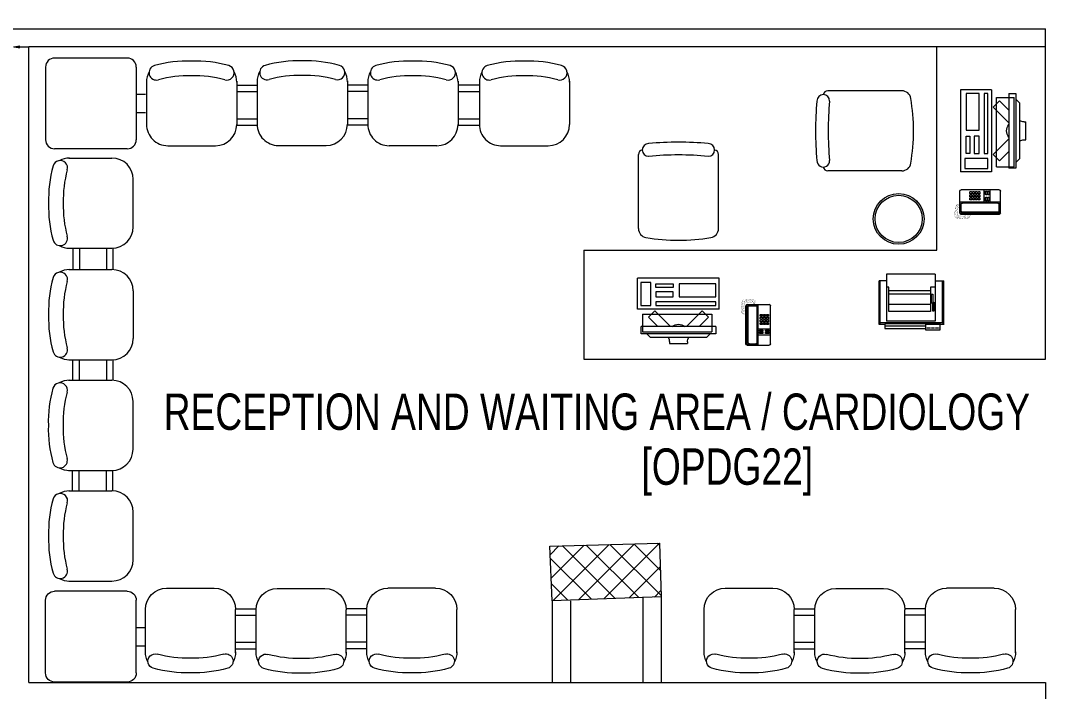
# Model space of a CAD drawing. Header units: millimetres. Extents: x -2143172 to 5255, y -610845 to 279739.
# Drawn here: x -1157859 to -1152191, y -587918 to -584223 of the extents above; entities that cross this region are included whole.
import ezdxf
from ezdxf.enums import TextEntityAlignment as Align

# ---------------------------------------------------------------- set-up
doc = ezdxf.new("R2010")
doc.units = ezdxf.units.MM
doc.header["$LTSCALE"] = 30
doc.linetypes.add('HIDDEN', pattern=[9.525, 6.35, -3.175])
doc.layers.get('0').update_dxf_attribs({"lineweight": 5})
doc.layers.get('Defpoints').update_dxf_attribs({"lineweight": 5})
for name, color, linetype, lineweight in [('72_EGR_BASE_TEXT', 7, 'Continuous', 5), ('C-HYDR-CTCH', 6, 'Continuous', 5), ('dims.', 152, 'Continuous', 5), ('Hatch', 252, 'Continuous', 5), ('LOADING', 163, 'Continuous', 5), ('Structure', 20, 'Continuous', 5), ('Walls', 32, 'Continuous', 5)]:
    doc.layers.add(name, color=color, linetype=linetype, lineweight=lineweight)
doc.styles.add('SIMPLEX', font='SIMPLEX.shx', dxfattribs={"height": 150})
doc.styles.get("Standard").update_dxf_attribs({"font": ''})
doc.styles.add('X3G_ENTITY_225CD9', font='swisscl.ttf', dxfattribs={"height": 200})
doc.styles.add('X3G_ENTITY_258862', font='swisscl.ttf', dxfattribs={"height": 200})
doc.styles.get('Standard').set_extended_font_data('@Arial Unicode MS')
doc.dimstyles.new('Buk', dxfattribs={"dimtxt": 150, "dimasz": 50, "dimexe": 20, "dimexo": 25, "dimgap": 20, "dimtad": 1, "dimdec": 0, "dimrnd": 5, "dimdsep": 46, "dimtxsty": 'SIMPLEX', "dimcen": 0, "dimdle": 20, "dimclrd": 256, "dimclre": 256, "dimclrt": 256, "dimadec": 0, "dimazin": 0, "dimtfac": 0.0075, "dimtdec": 0, "dimtmove": 1, "dimatfit": 2, "dimldrblk": 'ARCHTICK', "dimfxl": 1, "dimtolj": 1, "dimtzin": 0, "dimlwd": -1, "dimlwe": -1, "dimarcsym": 0})

# ---------------------------------------------------------------- blocks, each defined once
blk = doc.blocks.new('*D433')
at = {"layer": 'Defpoints', "color": 0, "transparency": 16777216}
for p in [(-1158012.5, -584368.1), (-1157912.5, -584368.1), (-1157912.5, -584368.1)]:
    blk.add_point(p, dxfattribs=at)
at = {"layer": 'dims.', "transparency": 16777216}
for p, q in [((-1157962.5, -584368.1), (-1157880, -584093.1)), ((-1157880, -584093.1), (-1157482.8, -584093.1)), ((-1158062.5, -584368.1), (-1158112.5, -584368.1)), ((-1158012.5, -584368.1), (-1157912.5, -584368.1)), ((-1158012.5, -584368.1), (-1157912.5, -584368.1)), ((-1157862.5, -584368.1), (-1157812.5, -584368.1))]:
    blk.add_line(p, q, dxfattribs=at)
at = {"layer": 'dims.', "linetype": 'Continuous', "transparency": 16777216}
for p, q in [((-1157912.5, -584343.1), (-1157912.5, -584348.1)), ((-1158012.5, -584393.1), (-1158012.5, -584388.1))]:
    blk.add_line(p, q, dxfattribs=at)
at = {"layer": 'dims.', "transparency": 16777216}
for points in [[(-1158062.5, -584359.8), (-1158062.5, -584376.5), (-1158012.5, -584368.1)], [(-1157862.5, -584359.8), (-1157862.5, -584376.5), (-1157912.5, -584368.1)]]:
    blk.add_solid(points, dxfattribs=at)
at = {"layer": 'dims.', "transparency": 16777216, "insert": (-1157681.4, -583998.1), "char_height": 150, "attachment_point": 5, "style": 'SIMPLEX'}
blk.add_mtext('\\A1;100', dxfattribs=at)
blk = doc.blocks.new('_ArchTick')
at = {"color": 0, "linetype": 'ByBlock', "const_width": 0.15}
blk.add_lwpolyline([(-0.5, -0.5), (0.5, 0.5)], dxfattribs=at)
blk = doc.blocks.new('A$C47696aed')
at = {"layer": 'Hatch'}
h = blk.add_hatch(dxfattribs=at)
h.set_pattern_fill('ANSI37', color=256, scale=30)
h.paths.add_polyline_path([(50952.7, 21917.9), (50348.7, 21909.7), (50352.6, 21621.3), (50956.6, 21629.5)])
h.paths.add_polyline_path([(43791.9, 21910.1), (43208.4, 21904.7), (43188.5, 21613.3), (43772, 21618.7)])
h.paths.add_polyline_path([(29414.9, 21902.8), (28815.8, 21898.7), (28810.1, 21605.6), (29409.2, 21609.7)])
h.paths.add_polyline_path([(36600.2, 21904.9), (35999, 21897.4), (35990.7, 21611.8), (36591.9, 21619.3)])
h.paths.add_polyline_path([(22195.7, 21912), (21589.3, 21890.2), (21603.8, 21597.6), (22210.2, 21619.5)])
h.paths.add_polyline_path([(15459.1, 21901.7), (14237.2, 21925.6), (14230.7, 21629.5), (15452.7, 21605.5)])
h.paths.add_polyline_path([(15473.2, 14701.6), (14258.2, 14685.8), (14244.7, 14393.4), (15459.7, 14409.1)])
h.paths.add_polyline_path([(15447.1, 7508.4), (14244, 7492.4), (14238.3, 7199.4), (15441.4, 7215.3)])
h.paths.add_polyline_path([(15465.6, 309.7), (14269, 298.3), (14271.8, 3.8), (15468.5, 15.2)])
h.paths.add_polyline_path([(7830.6, 311.8), (7227.1, 308.1), (7237.7, 22.6), (7841.3, 26.3)])
h.paths.add_polyline_path([(7815.2, 7509.8), (7218.4, 7511.4), (7218.2, 7210.2), (7815.1, 7208.6)])
h.paths.add_polyline_path([(7825.1, 14699.4), (7205.8, 14700.6), (7195.2, 14397.6), (7814.5, 14396.4)])
h.paths.add_polyline_path([(7801.7, 21878.7), (7201.1, 21893.2), (7197.5, 21603.6), (7798.1, 21589.1)])
h.paths.add_polyline_path([(602.6, 21876.9), (0, 21899.6), (1.9, 21611.2), (604.5, 21588.5)])
h.paths.add_polyline_path([(610.4, 7498.6), (8.3, 7491.6), (11.7, 7200), (613.7, 7206.9)])
h.paths.add_polyline_path([(627.9, 303.9), (29.5, 302.9), (34.3, 2.3), (632.7, 3.3)])
h.paths.add_polyline_path([(22214.6, 317.2), (21608.9, 304.3), (21614.6, 3.1), (22220.3, 16)])
h.paths.add_polyline_path([(22208.1, 7509.7), (21613.7, 7492.1), (21615.8, 7195.5), (22210.2, 7213.1)])
h.paths.add_polyline_path([(22199.3, 14717.7), (21600.4, 14710), (21604.4, 14409.9), (22203.4, 14417.6)])
h.paths.add_polyline_path([(29399.7, 14702.4), (28797.7, 14707.1), (28802, 14415), (29403.9, 14410.3)])
h.paths.add_polyline_path([(29403.4, 7519.8), (28799.6, 7502.2), (28813, 7202.1), (29413.1, 7223.2)])
h.paths.add_polyline_path([(29419.5, 303.8), (28815.7, 310.4), (28813.3, 24.7), (29417.2, 18.1)])
h.paths.add_polyline_path([(36618, 314.2), (36020.7, 299.7), (36029.7, 0), (36627, 14.6)])
h.paths.add_polyline_path([(36610.7, 7502.6), (36009.5, 7504.5), (36010.6, 7207.3), (36611.9, 7205.4)])
h.paths.add_polyline_path([(36574.3, 14706.4), (35993.4, 14711.1), (36013.1, 14421.3), (36594, 14416.6)])
h.paths.add_polyline_path([(43777.6, 14705.7), (43180, 14719.4), (43182, 14427.5), (43779.6, 14413.8)])
h.paths.add_polyline_path([(43778.6, 7507.1), (43210.2, 7499.5), (43212, 7205.4), (43780.5, 7213)])
h.paths.add_polyline_path([(43815.7, 310), (43210.4, 307.3), (43211.8, 2.8), (43817, 5.4)])
h.paths.add_polyline_path([(50989.9, 309.5), (50401.9, 325.5), (50388.7, 18.3), (50976.7, 2.3)])
h.paths.add_polyline_path([(50974.1, 7508.9), (50370.9, 7510), (50368.9, 7213.4), (50972.2, 7212.3)])
at = {"layer": 'C-HYDR-CTCH', "color": 4, "flags": 128}
blk.add_lwpolyline([(28813, 7202.1), (28799.6, 7502.2), (29403.4, 7519.8), (29413.1, 7223.2)], close=True, dxfattribs=at)
blk = doc.blocks.new('GF21021-P')
for p, q in [((-0.2207, 0.4756), (-0.2207, 0.0675)), ((0.2205, 0.4756), (0.2205, 0.0675))]:
    blk.add_line(p, q)
for centre, radius, start, end in [((-0.1707, 0.4756), 0.05, 99.6329, 180), ((-0.0001, -0.5295), 1.0695, 80.3671, 99.6329), ((0.1705, 0.4756), 0.05, 0, 80.3671), ((-0.1957, 0.0675), 0.025, 180, 261.4721), ((-0.1643, 0.0425), 0.0351, 90, 270), ((0, 1.8467), 1.7767, 264.6946, 275.3053), ((0.1641, 0.0425), 0.0351, 270, 90), ((0.1955, 0.0675), 0.025, 278.5279, 0), ((0, 1.8314), 1.8314, 264.8532, 275.147)]:
    blk.add_arc(centre, radius, start, end)
blk = doc.blocks.new('DM20079-P')
at = {"color": 0}
for p, q in [((-0.0686, 0.217), (-0.0686, 0.008)), ((-0.0616, 0.225), (0.0594, 0.225)), ((-0.0616, 0.225), (-0.0616, 0)), ((-0.0616, 0.222), (-0.0016, 0.222)), ((-0.0616, 0.212), (-0.0565, 0.212)), ((-0.0566, 0.2105), (-0.0566, 0.0145)), ((-0.0496, 0.2175), (-0.0136, 0.2175)), ((-0.0068, 0.212), (-0.0016, 0.212)), ((-0.0066, 0.2105), (-0.0066, 0.0145)), ((-0.0016, 0.225), (-0.0016, 0)), ((0.0664, 0.217), (0.0664, 0.008)), ((-0.0016, 0.1675), (0.0664, 0.1675)), ((-0.0016, 0.135), (0.0664, 0.135)), ((-0.0616, 0.013), (-0.0565, 0.013)), ((-0.0616, 0.003), (-0.0016, 0.003)), ((-0.0594, 0), (0.0594, 0)), ((-0.0496, 0.0075), (-0.0136, 0.0075)), ((-0.0068, 0.013), (-0.0016, 0.013))]:
    blk.add_line(p, q, dxfattribs=at)
for points in [[(0.0074, 0.1605, 0.414214), (0.0054, 0.1585), (0.0054, 0.1555, 0.414214), (0.0074, 0.1535), (0.0234, 0.1535, 0.414214), (0.0254, 0.1555), (0.0254, 0.1585, 0.414214), (0.0234, 0.1605)], [(0.0234, 0.142, 0.414214), (0.0254, 0.144), (0.0254, 0.147, 0.414214), (0.0234, 0.149), (0.0074, 0.149, 0.414214), (0.0054, 0.147), (0.0054, 0.144, 0.414214), (0.0074, 0.142)], [(0.0574, 0.1535, 0.414214), (0.0594, 0.1555), (0.0594, 0.1585, 0.414214), (0.0574, 0.1605), (0.0414, 0.1605, 0.414214), (0.0394, 0.1585), (0.0394, 0.1555, 0.414214), (0.0414, 0.1535)], [(0.0574, 0.142, 0.414214), (0.0594, 0.144), (0.0594, 0.147, 0.414214), (0.0574, 0.149), (0.0414, 0.149, 0.414214), (0.0394, 0.147), (0.0394, 0.144, 0.414214), (0.0414, 0.142)], [(0.0104, 0.103, 0.414214), (0.0124, 0.101), (0.0204, 0.101, 0.414214), (0.0224, 0.103), (0.0224, 0.109, 0.414214), (0.0204, 0.111), (0.0124, 0.111, 0.414214), (0.0104, 0.109)], [(0.0104, 0.088, 0.414214), (0.0124, 0.086), (0.0204, 0.086, 0.414214), (0.0224, 0.088), (0.0224, 0.094, 0.414214), (0.0204, 0.096), (0.0124, 0.096, 0.414214), (0.0104, 0.094)], [(0.0104, 0.073, 0.414214), (0.0124, 0.071), (0.0204, 0.071, 0.414214), (0.0224, 0.073), (0.0224, 0.079, 0.414214), (0.0204, 0.081), (0.0124, 0.081, 0.414214), (0.0104, 0.079)], [(0.0104, 0.058, 0.414214), (0.0124, 0.056), (0.0204, 0.056, 0.414214), (0.0224, 0.058), (0.0224, 0.064, 0.414214), (0.0204, 0.066), (0.0124, 0.066, 0.414214), (0.0104, 0.064)], [(0.0274, 0.103, 0.414214), (0.0294, 0.101), (0.0374, 0.101, 0.414214), (0.0394, 0.103), (0.0394, 0.109, 0.414214), (0.0374, 0.111), (0.0294, 0.111, 0.414214), (0.0274, 0.109)], [(0.0274, 0.088, 0.414214), (0.0294, 0.086), (0.0374, 0.086, 0.414214), (0.0394, 0.088), (0.0394, 0.094, 0.414214), (0.0374, 0.096), (0.0294, 0.096, 0.414214), (0.0274, 0.094)], [(0.0274, 0.073, 0.414214), (0.0294, 0.071), (0.0374, 0.071, 0.414214), (0.0394, 0.073), (0.0394, 0.079, 0.414214), (0.0374, 0.081), (0.0294, 0.081, 0.414214), (0.0274, 0.079)], [(0.0274, 0.058, 0.414214), (0.0294, 0.056), (0.0374, 0.056, 0.414214), (0.0394, 0.058), (0.0394, 0.064, 0.414214), (0.0374, 0.066), (0.0294, 0.066, 0.414214), (0.0274, 0.064)], [(0.0444, 0.103, 0.414214), (0.0464, 0.101), (0.0544, 0.101, 0.414214), (0.0564, 0.103), (0.0564, 0.109, 0.414214), (0.0544, 0.111), (0.0464, 0.111, 0.414214), (0.0444, 0.109)], [(0.0444, 0.088, 0.414214), (0.0464, 0.086), (0.0544, 0.086, 0.414214), (0.0564, 0.088), (0.0564, 0.094, 0.414214), (0.0544, 0.096), (0.0464, 0.096, 0.414214), (0.0444, 0.094)], [(0.0444, 0.073, 0.414214), (0.0464, 0.071), (0.0544, 0.071, 0.414214), (0.0564, 0.073), (0.0564, 0.079, 0.414214), (0.0544, 0.081), (0.0464, 0.081, 0.414214), (0.0444, 0.079)], [(0.0444, 0.058, 0.414214), (0.0464, 0.056), (0.0544, 0.056, 0.414214), (0.0564, 0.058), (0.0564, 0.064, 0.414214), (0.0544, 0.066), (0.0464, 0.066, 0.414214), (0.0444, 0.064)]]:
    blk.add_lwpolyline(points, format="xyb", close=True, dxfattribs=at)
at = {"color": 0, "const_width": 0.001}
blk.add_lwpolyline([(-0.0686, 0.059, 0.184574), (-0.0861, 0.0478, 1.44364), (-0.0769, 0.0452, 0.837915), (-0.0907, 0.0465, 0.30536), (-0.0835, 0.0248, 1.584726), (-0.0815, 0.034, 0.253153), (-0.094, 0.0228, 0.874198), (-0.0776, 0.0142, 0.915253), (-0.0897, 0.0168, 0.223821), (-0.0874, -0.0011, 1.703343), (-0.0796, 0.005, 0.588962), (-0.0934, -0.0114, 0.717795), (-0.0769, -0.0108, 0.983104), (-0.0875, -0.0075, 0.326362), (-0.0815, -0.0259, 0.758716), (-0.0657, -0.0134, 0.906186), (-0.0743, -0.016, 0.189488), (-0.067, -0.0272, 0.7948), (-0.0506, -0.0127, 1.223996), (-0.0585, -0.0193, 0.072149), (-0.0473, -0.0259, 0.645886), (-0.0341, -0.0134, 1.366917), (-0.042, -0.0193, 0.078415), (-0.0315, -0.0246, 0.723006), (-0.0229, -0.0127, 1.105484), (-0.0289, -0.018, 0.327892), (-0.017, -0.0193, 0.446638), (-0.0144, -0.0068, 0.327263), (-0.0269, -0.0029, 1.240441), (-0.0229, -0.0094, 0.611307), (-0.0278, 0.0075)], format="xyb", dxfattribs=at)
at = {"color": 0}
for centre, radius, start, end in [((-0.0605, 0.217), 0.00813, 97.9633, 179.6649), ((-0.0496, 0.2105), 0.007, 90, 180), ((-0.0136, 0.2105), 0.007, 0, 90), ((0.0582, 0.217), 0.00813, 0.3351, 82.0367), ((-0.0605, 0.008), 0.00813, 180.3351, 277.9633), ((-0.0496, 0.0145), 0.007, 180, 270), ((-0.0136, 0.0145), 0.007, 270, 0), ((0.0582, 0.008), 0.00813, 277.9633, 359.6649)]:
    blk.add_arc(centre, radius, start, end, dxfattribs=at)
blk = doc.blocks.new('ITCWLS1-P')
for p, q in [((-0.3251, 0.38, 0), (-0.3051, 0.4, 0)), ((-0.2651, 0.43, 0), (-0.3051, 0.43, 0)), ((-0.3051, 0.43, 0), (-0.3051, 0.02, 0)), ((-0.2651, 0.43, 0), (-0.2651, 0.02, 0)), ((-0.17, 0.45), (-0.17, 0)), ((-0.17, 0.45), (0, 0.45)), ((-0.1496, 0.4305), (-0.1291, 0.4305)), ((-0.1291, 0.4305), (-0.1291, 0.4089)), ((0, 0.45), (0, 0)), ((-0.3251, 0.38, 0), (-0.3251, 0.07, 0)), ((-0.3251, 0.07, 0), (-0.3051, 0.05, 0)), ((-0.3051, 0.02, 0), (-0.2651, 0.02, 0)), ((-0.17, 0), (0, 0))]:
    blk.add_line(p, q)
at = {"color": 8, "linetype": 'HIDDEN'}
for p, q in [((-0.197, 0.4094), (-0.295, 0.4094)), ((-0.295, 0.0264), (-0.295, 0.4094)), ((-0.197, 0.0264), (-0.197, 0.4094)), ((-0.197, 0.0264), (-0.295, 0.0264))]:
    blk.add_line(p, q, dxfattribs=at)
at = {"color": 1, "extrusion": (2.48281e-10, 3.18408e-10, -1)}
for p, q in [((-0.2651, 0.3395), (-0.2144, 0.3902)), ((-0.2651, 0.2688), (-0.1791, 0.3548)), ((-0.1791, 0.3548), (-0.2144, 0.3902))]:
    blk.add_line(p, q, dxfattribs=at)
at = {"color": 1}
for p, q in [((-0.3503, 0.275), (-0.3596, 0.275)), ((-0.3596, 0.175), (-0.3596, 0.275)), ((-0.3503, 0.175), (-0.3596, 0.175))]:
    blk.add_line(p, q, dxfattribs=at)
at = {"color": 1, "extrusion": (2.48281e-10, -3.18408e-10, -1)}
for p, q in [((-0.2651, 0.1812), (-0.1791, 0.0952)), ((-0.2651, 0.1105), (-0.2144, 0.0598)), ((-0.1791, 0.0952), (-0.2144, 0.0598))]:
    blk.add_line(p, q, dxfattribs=at)
blk.add_lwpolyline([(-0.1291, 0.4089), (-0.1291, 0.1), (-0.1496, 0.1), (-0.1496, 0.4305)])
for points in [[(-0.1019, 0.4305), (-0.0304, 0.4305), (-0.0304, 0.2294), (-0.1019, 0.2294)], [(-0.1019, 0.1954), (-0.0747, 0.1954), (-0.0747, 0.1), (-0.1019, 0.1)], [(-0.0304, 0.1954), (-0.0508, 0.1954), (-0.0508, 0.1), (-0.0304, 0.1)], [(-0.1496, 0.0727), (-0.0236, 0.0727), (-0.0236, 0.0182), (-0.1496, 0.0182)]]:
    blk.add_lwpolyline(points, close=True)
at = {"color": 250, "linetype": 'Continuous'}
for points in [[(-0.1496, 0.1), (-0.1496, 0.1), (-0.1496, 0.1), (-0.1496, 0.1), (-0.1496, 0.1), (-0.1496, 0.1), (-0.1496, 0.1), (-0.1496, 0.1), (-0.1496, 0.1)], [(-0.1496, 0.1), (-0.1496, 0.1), (-0.1496, 0.1), (-0.1496, 0.1), (-0.1496, 0.1), (-0.1496, 0.1), (-0.1496, 0.1), (-0.1496, 0.1), (-0.1496, 0.1), (-0.1496, 0.1), (-0.1496, 0.1), (-0.1496, 0.1), (-0.1496, 0.1), (-0.1496, 0.1), (-0.1496, 0.1), (-0.1496, 0.1), (-0.1496, 0.1), (-0.1496, 0.1)], [(-0.1496, 0.1), (-0.1496, 0.1), (-0.1496, 0.1), (-0.1496, 0.1), (-0.1496, 0.1), (-0.1496, 0.1), (-0.1496, 0.1), (-0.1496, 0.1), (-0.1496, 0.1), (-0.1496, 0.1)], [(-0.1496, 0.1), (-0.1496, 0.1), (-0.1496, 0.1), (-0.1496, 0.1), (-0.1496, 0.1), (-0.1496, 0.1), (-0.1496, 0.1)], [(-0.1496, 0.1), (-0.1496, 0.1), (-0.1496, 0.1), (-0.1496, 0.1), (-0.1496, 0.1), (-0.1496, 0.1), (-0.1496, 0.1), (-0.1496, 0.1), (-0.1496, 0.1), (-0.1496, 0.1)], [(-0.1496, 0.1), (-0.1496, 0.1), (-0.1496, 0.1), (-0.1496, 0.1), (-0.1496, 0.1), (-0.1496, 0.1), (-0.1496, 0.1), (-0.1496, 0.1), (-0.1496, 0.1), (-0.1496, 0.1), (-0.1496, 0.1), (-0.1496, 0.1), (-0.1496, 0.1), (-0.1496, 0.1), (-0.1496, 0.1)], [(-0.1496, 0.1), (-0.1496, 0.1), (-0.1496, 0.1), (-0.1496, 0.1), (-0.1496, 0.1), (-0.1496, 0.1), (-0.1496, 0.1), (-0.1496, 0.1), (-0.1496, 0.1), (-0.1496, 0.1)], [(-0.1496, 0.1), (-0.1496, 0.1), (-0.1496, 0.1), (-0.1496, 0.1), (-0.1496, 0.1), (-0.1496, 0.1), (-0.1496, 0.1), (-0.1496, 0.1), (-0.1496, 0.1), (-0.1496, 0.1)], [(-0.1496, 0.1), (-0.1496, 0.1), (-0.1496, 0.1), (-0.1496, 0.1), (-0.1496, 0.1), (-0.1496, 0.1), (-0.1496, 0.1), (-0.1496, 0.1), (-0.1496, 0.1), (-0.1496, 0.1), (-0.1496, 0.1), (-0.1496, 0.1), (-0.1496, 0.1), (-0.1496, 0.1), (-0.1496, 0.1), (-0.1496, 0.1), (-0.1496, 0.1), (-0.1496, 0.1), (-0.1496, 0.1), (-0.1496, 0.1), (-0.1496, 0.1), (-0.1496, 0.1), (-0.1496, 0.1), (-0.1496, 0.1), (-0.1496, 0.1), (-0.1496, 0.1), (-0.1496, 0.1), (-0.1496, 0.1), (-0.1496, 0.1), (-0.1496, 0.1), (-0.1496, 0.1), (-0.1496, 0.1), (-0.1496, 0.1), (-0.1496, 0.1), (-0.1496, 0.1), (-0.1496, 0.1), (-0.1496, 0.1), (-0.1496, 0.1), (-0.1496, 0.1), (-0.1496, 0.1), (-0.1496, 0.1), (-0.1496, 0.1), (-0.1496, 0.1), (-0.1496, 0.1), (-0.1496, 0.1), (-0.1496, 0.1), (-0.1496, 0.1), (-0.1496, 0.1), (-0.1496, 0.1), (-0.1496, 0.1), (-0.1496, 0.1), (-0.1496, 0.1), (-0.1496, 0.1), (-0.1496, 0.1)], [(-0.1496, 0.1), (-0.1496, 0.1), (-0.1496, 0.1), (-0.1496, 0.1), (-0.1496, 0.1), (-0.1496, 0.1), (-0.1496, 0.1), (-0.1496, 0.1), (-0.1496, 0.1), (-0.1496, 0.1), (-0.1496, 0.1), (-0.1496, 0.1), (-0.1496, 0.1), (-0.1496, 0.1), (-0.1496, 0.1), (-0.1496, 0.1), (-0.1496, 0.1), (-0.1496, 0.1), (-0.1496, 0.1), (-0.1496, 0.1), (-0.1496, 0.1), (-0.1496, 0.1), (-0.1496, 0.1), (-0.1496, 0.1), (-0.1496, 0.1), (-0.1496, 0.1), (-0.1496, 0.1), (-0.1496, 0.1), (-0.1496, 0.1), (-0.1496, 0.1), (-0.1496, 0.1), (-0.1496, 0.1), (-0.1496, 0.1), (-0.1496, 0.1), (-0.1496, 0.1), (-0.1496, 0.1), (-0.1496, 0.1), (-0.1496, 0.1), (-0.1496, 0.1), (-0.1496, 0.1), (-0.1496, 0.1), (-0.1496, 0.1), (-0.1496, 0.1), (-0.1496, 0.1), (-0.1496, 0.1), (-0.1496, 0.1), (-0.1496, 0.1), (-0.1496, 0.1), (-0.1496, 0.1), (-0.1496, 0.1), (-0.1496, 0.1), (-0.1496, 0.1), (-0.1496, 0.1), (-0.1496, 0.1), (-0.1496, 0.1), (-0.1496, 0.1), (-0.1496, 0.1), (-0.1496, 0.1), (-0.1496, 0.1), (-0.1496, 0.1), (-0.1496, 0.1), (-0.1496, 0.1), (-0.1496, 0.1), (-0.1496, 0.1), (-0.1496, 0.1), (-0.1496, 0.1), (-0.1496, 0.1), (-0.1496, 0.1), (-0.1496, 0.1), (-0.1496, 0.1), (-0.1496, 0.1), (-0.1496, 0.1), (-0.1496, 0.1), (-0.1496, 0.1), (-0.1496, 0.1), (-0.1496, 0.1), (-0.1496, 0.1), (-0.1496, 0.1), (-0.1496, 0.1), (-0.1496, 0.1), (-0.1496, 0.1), (-0.1496, 0.1), (-0.1496, 0.1), (-0.1496, 0.1), (-0.1496, 0.1), (-0.1496, 0.1), (-0.1496, 0.1), (-0.1496, 0.1), (-0.1496, 0.1)], [(-0.1496, 0.1), (-0.1496, 0.1), (-0.1496, 0.1), (-0.1496, 0.1), (-0.1496, 0.1), (-0.1496, 0.1), (-0.1496, 0.1), (-0.1496, 0.1), (-0.1496, 0.1), (-0.1496, 0.1), (-0.1496, 0.1), (-0.1496, 0.1)], [(-0.1496, 0.1), (-0.1496, 0.1), (-0.1496, 0.1), (-0.1496, 0.1), (-0.1496, 0.1), (-0.1496, 0.1), (-0.1496, 0.1)], [(-0.1496, 0.1), (-0.1496, 0.1), (-0.1496, 0.1), (-0.1496, 0.1), (-0.1496, 0.1), (-0.1496, 0.1), (-0.1496, 0.1), (-0.1496, 0.1), (-0.1496, 0.1), (-0.1496, 0.1), (-0.1496, 0.1), (-0.1496, 0.1), (-0.1496, 0.1), (-0.1496, 0.1), (-0.1496, 0.1), (-0.1496, 0.1), (-0.1496, 0.1)], [(-0.1496, 0.1), (-0.1496, 0.1), (-0.1496, 0.1), (-0.1496, 0.1), (-0.1496, 0.1), (-0.1496, 0.1), (-0.1496, 0.1), (-0.1496, 0.1), (-0.1496, 0.1), (-0.1496, 0.1), (-0.1496, 0.1), (-0.1496, 0.1), (-0.1496, 0.1), (-0.1496, 0.1), (-0.1496, 0.1), (-0.1496, 0.1), (-0.1496, 0.1), (-0.1496, 0.1), (-0.1496, 0.1), (-0.1496, 0.1), (-0.1496, 0.1), (-0.1496, 0.1), (-0.1496, 0.1), (-0.1496, 0.1), (-0.1496, 0.1), (-0.1496, 0.1), (-0.1496, 0.1), (-0.1496, 0.1), (-0.1496, 0.1), (-0.1496, 0.1), (-0.1496, 0.1), (-0.1496, 0.1), (-0.1496, 0.1), (-0.1496, 0.1), (-0.1496, 0.1), (-0.1496, 0.1), (-0.1496, 0.1), (-0.1496, 0.1), (-0.1496, 0.1), (-0.1496, 0.1), (-0.1496, 0.1), (-0.1496, 0.1), (-0.1496, 0.1), (-0.1496, 0.1), (-0.1496, 0.1), (-0.1496, 0.1), (-0.1496, 0.1), (-0.1496, 0.1), (-0.1496, 0.1), (-0.1496, 0.1), (-0.1496, 0.1), (-0.1496, 0.1), (-0.1496, 0.1), (-0.1496, 0.1), (-0.1496, 0.1), (-0.1496, 0.1), (-0.1496, 0.1), (-0.1496, 0.1), (-0.1496, 0.1), (-0.1496, 0.1), (-0.1496, 0.1), (-0.1496, 0.1), (-0.1496, 0.1), (-0.1496, 0.1), (-0.1496, 0.1), (-0.1496, 0.1), (-0.1496, 0.1), (-0.1496, 0.1), (-0.1496, 0.1), (-0.1496, 0.1), (-0.1496, 0.1), (-0.1496, 0.1), (-0.1496, 0.1), (-0.1496, 0.1), (-0.1496, 0.1), (-0.1496, 0.1), (-0.1496, 0.1), (-0.1496, 0.1), (-0.1496, 0.1), (-0.1496, 0.1), (-0.1496, 0.1), (-0.1496, 0.1), (-0.1496, 0.1), (-0.1496, 0.1), (-0.1496, 0.1), (-0.1496, 0.1), (-0.1496, 0.1), (-0.1496, 0.1), (-0.1496, 0.1), (-0.1496, 0.1), (-0.1496, 0.1), (-0.1496, 0.1), (-0.1496, 0.1), (-0.1496, 0.1), (-0.1496, 0.1), (-0.1496, 0.1), (-0.1496, 0.1), (-0.1496, 0.1), (-0.1496, 0.1), (-0.1496, 0.1), (-0.1496, 0.1), (-0.1496, 0.1), (-0.1496, 0.1), (-0.1496, 0.1), (-0.1496, 0.1), (-0.1496, 0.1), (-0.1496, 0.1), (-0.1496, 0.1), (-0.1496, 0.1), (-0.1496, 0.1), (-0.1496, 0.1)], [(-0.1496, 0.1), (-0.1496, 0.1), (-0.1496, 0.1), (-0.1496, 0.1), (-0.1496, 0.1), (-0.1496, 0.1), (-0.1496, 0.1), (-0.1496, 0.1)]]:
    blk.add_lwpolyline(points, dxfattribs=at)
for points in [[(-0.1496, 0.1), (-0.1496, 0.1), (-0.1496, 0.1), (-0.1496, 0.1), (-0.1496, 0.1), (-0.1496, 0.1), (-0.1496, 0.1), (-0.1496, 0.1), (-0.1496, 0.1), (-0.1496, 0.1), (-0.1496, 0.1), (-0.1496, 0.1), (-0.1496, 0.1), (-0.1496, 0.1), (-0.1496, 0.1), (-0.1496, 0.1), (-0.1496, 0.1), (-0.1496, 0.1), (-0.1496, 0.1), (-0.1496, 0.1), (-0.1496, 0.1), (-0.1496, 0.1), (-0.1496, 0.1), (-0.1496, 0.1), (-0.1496, 0.1), (-0.1496, 0.1), (-0.1496, 0.1), (-0.1496, 0.1), (-0.1496, 0.1), (-0.1496, 0.1), (-0.1496, 0.1), (-0.1496, 0.1), (-0.1496, 0.1), (-0.1496, 0.1), (-0.1496, 0.1), (-0.1496, 0.1), (-0.1496, 0.1), (-0.1496, 0.1), (-0.1496, 0.1), (-0.1496, 0.1), (-0.1496, 0.1), (-0.1496, 0.1), (-0.1496, 0.1), (-0.1496, 0.1), (-0.1496, 0.1), (-0.1496, 0.1), (-0.1496, 0.1), (-0.1496, 0.1), (-0.1496, 0.1), (-0.1496, 0.1), (-0.1496, 0.1), (-0.1496, 0.1), (-0.1496, 0.1), (-0.1496, 0.1), (-0.1496, 0.1), (-0.1496, 0.1), (-0.1496, 0.1), (-0.1496, 0.1), (-0.1496, 0.1), (-0.1496, 0.1), (-0.1496, 0.1), (-0.1496, 0.1), (-0.1496, 0.1), (-0.1496, 0.1), (-0.1496, 0.1), (-0.1496, 0.1), (-0.1496, 0.1), (-0.1496, 0.1), (-0.1496, 0.1), (-0.1496, 0.1), (-0.1496, 0.1), (-0.1496, 0.1), (-0.1496, 0.1), (-0.1496, 0.1), (-0.1496, 0.1), (-0.1496, 0.1), (-0.1496, 0.1), (-0.1496, 0.1), (-0.1496, 0.1), (-0.1496, 0.1), (-0.1496, 0.1), (-0.1496, 0.1), (-0.1496, 0.1), (-0.1496, 0.1), (-0.1496, 0.1), (-0.1496, 0.1), (-0.1496, 0.1), (-0.1496, 0.1), (-0.1496, 0.1), (-0.1496, 0.1), (-0.1496, 0.1), (-0.1496, 0.1), (-0.1496, 0.1), (-0.1496, 0.1), (-0.1496, 0.1), (-0.1496, 0.1), (-0.1496, 0.1), (-0.1496, 0.1), (-0.1496, 0.1), (-0.1496, 0.1), (-0.1496, 0.1), (-0.1496, 0.1), (-0.1496, 0.1), (-0.1496, 0.1), (-0.1496, 0.1), (-0.1496, 0.1), (-0.1496, 0.1), (-0.1496, 0.1), (-0.1496, 0.1), (-0.1496, 0.1), (-0.1496, 0.1), (-0.1496, 0.1), (-0.1496, 0.1), (-0.1496, 0.1), (-0.1496, 0.1), (-0.1496, 0.1), (-0.1496, 0.1), (-0.1496, 0.1), (-0.1496, 0.1), (-0.1496, 0.1), (-0.1496, 0.1), (-0.1496, 0.1), (-0.1496, 0.1), (-0.1496, 0.1), (-0.1496, 0.1), (-0.1496, 0.1), (-0.1496, 0.1), (-0.1496, 0.1), (-0.1496, 0.1), (-0.1496, 0.1), (-0.1496, 0.1), (-0.1496, 0.1), (-0.1496, 0.1), (-0.1496, 0.1), (-0.1496, 0.1), (-0.1496, 0.1), (-0.1496, 0.1), (-0.1496, 0.1), (-0.1496, 0.1), (-0.1496, 0.1), (-0.1496, 0.1), (-0.1496, 0.1), (-0.1496, 0.1), (-0.1496, 0.1), (-0.1496, 0.1), (-0.1496, 0.1), (-0.1496, 0.1), (-0.1496, 0.1), (-0.1496, 0.1), (-0.1496, 0.1), (-0.1496, 0.1), (-0.1496, 0.1), (-0.1496, 0.1), (-0.1496, 0.1), (-0.1496, 0.1), (-0.1496, 0.1), (-0.1496, 0.1), (-0.1496, 0.1), (-0.1496, 0.1), (-0.1496, 0.1), (-0.1496, 0.1), (-0.1496, 0.1), (-0.1496, 0.1), (-0.1496, 0.1), (-0.1496, 0.1), (-0.1496, 0.1), (-0.1496, 0.1), (-0.1496, 0.1), (-0.1496, 0.1), (-0.1496, 0.1), (-0.1496, 0.1), (-0.1496, 0.1), (-0.1496, 0.1), (-0.1496, 0.1), (-0.1496, 0.1), (-0.1496, 0.1), (-0.1496, 0.1), (-0.1496, 0.1), (-0.1496, 0.1), (-0.1496, 0.1), (-0.1496, 0.1), (-0.1496, 0.1), (-0.1496, 0.1), (-0.1496, 0.1), (-0.1496, 0.1), (-0.1496, 0.1), (-0.1496, 0.1), (-0.1496, 0.1), (-0.1496, 0.1), (-0.1496, 0.1), (-0.1496, 0.1), (-0.1496, 0.1), (-0.1496, 0.1), (-0.1496, 0.1), (-0.1496, 0.1), (-0.1496, 0.1), (-0.1496, 0.1), (-0.1496, 0.1), (-0.1496, 0.1), (-0.1496, 0.1), (-0.1496, 0.1), (-0.1496, 0.1), (-0.1496, 0.1), (-0.1496, 0.1), (-0.1496, 0.1), (-0.1496, 0.1), (-0.1496, 0.1), (-0.1496, 0.1), (-0.1496, 0.1), (-0.1496, 0.1), (-0.1496, 0.1), (-0.1496, 0.1), (-0.1496, 0.1), (-0.1496, 0.1), (-0.1496, 0.1), (-0.1496, 0.1), (-0.1496, 0.1), (-0.1496, 0.1), (-0.1496, 0.1), (-0.1496, 0.1), (-0.1496, 0.1), (-0.1496, 0.1), (-0.1496, 0.1), (-0.1496, 0.1), (-0.1496, 0.1), (-0.1496, 0.1), (-0.1496, 0.1), (-0.1496, 0.1), (-0.1496, 0.1), (-0.1496, 0.1), (-0.1496, 0.1), (-0.1496, 0.1), (-0.1496, 0.1), (-0.1496, 0.1), (-0.1496, 0.1), (-0.1496, 0.1), (-0.1496, 0.1), (-0.1496, 0.1), (-0.1496, 0.1), (-0.1496, 0.1), (-0.1496, 0.1), (-0.1496, 0.1), (-0.1496, 0.1), (-0.1496, 0.1), (-0.1496, 0.1), (-0.1496, 0.1), (-0.1496, 0.1), (-0.1496, 0.1), (-0.1496, 0.1), (-0.1496, 0.1), (-0.1496, 0.1), (-0.1496, 0.1), (-0.1496, 0.1), (-0.1496, 0.1), (-0.1496, 0.1), (-0.1496, 0.1), (-0.1496, 0.1), (-0.1496, 0.1), (-0.1496, 0.1), (-0.1496, 0.1), (-0.1496, 0.1), (-0.1496, 0.1), (-0.1496, 0.1), (-0.1496, 0.1), (-0.1496, 0.1), (-0.1496, 0.1), (-0.1496, 0.1), (-0.1496, 0.1), (-0.1496, 0.1), (-0.1496, 0.1), (-0.1496, 0.1), (-0.1496, 0.1), (-0.1496, 0.1), (-0.1496, 0.1), (-0.1496, 0.1), (-0.1496, 0.1), (-0.1496, 0.1)], [(-0.1496, 0.1), (-0.1496, 0.1), (-0.1496, 0.1), (-0.1496, 0.1), (-0.1496, 0.1), (-0.1496, 0.1), (-0.1496, 0.1), (-0.1496, 0.1), (-0.1496, 0.1), (-0.1496, 0.1), (-0.1496, 0.1), (-0.1496, 0.1), (-0.1496, 0.1), (-0.1496, 0.1), (-0.1496, 0.1), (-0.1496, 0.1), (-0.1496, 0.1), (-0.1496, 0.1), (-0.1496, 0.1), (-0.1496, 0.1), (-0.1496, 0.1), (-0.1496, 0.1), (-0.1496, 0.1), (-0.1496, 0.1), (-0.1496, 0.1), (-0.1496, 0.1), (-0.1496, 0.1), (-0.1496, 0.1), (-0.1496, 0.1), (-0.1496, 0.1), (-0.1496, 0.1), (-0.1496, 0.1), (-0.1496, 0.1), (-0.1496, 0.1), (-0.1496, 0.1), (-0.1496, 0.1), (-0.1496, 0.1), (-0.1496, 0.1), (-0.1496, 0.1), (-0.1496, 0.1), (-0.1496, 0.1), (-0.1496, 0.1), (-0.1496, 0.1), (-0.1496, 0.1), (-0.1496, 0.1), (-0.1496, 0.1), (-0.1496, 0.1), (-0.1496, 0.1), (-0.1496, 0.1), (-0.1496, 0.1), (-0.1496, 0.1), (-0.1496, 0.1), (-0.1496, 0.1), (-0.1496, 0.1), (-0.1496, 0.1), (-0.1496, 0.1), (-0.1496, 0.1), (-0.1496, 0.1), (-0.1496, 0.1), (-0.1496, 0.1), (-0.1496, 0.1), (-0.1496, 0.1), (-0.1496, 0.1), (-0.1496, 0.1), (-0.1496, 0.1), (-0.1496, 0.1), (-0.1496, 0.1), (-0.1496, 0.1), (-0.1496, 0.1), (-0.1496, 0.1), (-0.1496, 0.1), (-0.1496, 0.1), (-0.1496, 0.1), (-0.1496, 0.1), (-0.1496, 0.1), (-0.1496, 0.1), (-0.1496, 0.1), (-0.1496, 0.1), (-0.1496, 0.1), (-0.1496, 0.1), (-0.1496, 0.1), (-0.1496, 0.1), (-0.1496, 0.1), (-0.1496, 0.1), (-0.1496, 0.1), (-0.1496, 0.1), (-0.1496, 0.1), (-0.1496, 0.1), (-0.1496, 0.1), (-0.1496, 0.1), (-0.1496, 0.1), (-0.1496, 0.1), (-0.1496, 0.1), (-0.1496, 0.1), (-0.1496, 0.1), (-0.1496, 0.1), (-0.1496, 0.1), (-0.1496, 0.1), (-0.1496, 0.1), (-0.1496, 0.1), (-0.1496, 0.1), (-0.1496, 0.1), (-0.1496, 0.1), (-0.1496, 0.1), (-0.1496, 0.1), (-0.1496, 0.1), (-0.1496, 0.1), (-0.1496, 0.1), (-0.1496, 0.1), (-0.1496, 0.1), (-0.1496, 0.1), (-0.1496, 0.1), (-0.1496, 0.1), (-0.1496, 0.1), (-0.1496, 0.1), (-0.1496, 0.1), (-0.1496, 0.1), (-0.1496, 0.1), (-0.1496, 0.1), (-0.1496, 0.1), (-0.1496, 0.1), (-0.1496, 0.1), (-0.1496, 0.1), (-0.1496, 0.1), (-0.1496, 0.1), (-0.1496, 0.1), (-0.1496, 0.1), (-0.1496, 0.1), (-0.1496, 0.1), (-0.1496, 0.1), (-0.1496, 0.1), (-0.1496, 0.1), (-0.1496, 0.1), (-0.1496, 0.1), (-0.1496, 0.1), (-0.1496, 0.1), (-0.1496, 0.1), (-0.1496, 0.1), (-0.1496, 0.1), (-0.1496, 0.1), (-0.1496, 0.1), (-0.1496, 0.1), (-0.1496, 0.1), (-0.1496, 0.1), (-0.1496, 0.1), (-0.1496, 0.1), (-0.1496, 0.1), (-0.1496, 0.1), (-0.1496, 0.1), (-0.1496, 0.1), (-0.1496, 0.1), (-0.1496, 0.1), (-0.1496, 0.1), (-0.1496, 0.1), (-0.1496, 0.1), (-0.1496, 0.1), (-0.1496, 0.1), (-0.1496, 0.1), (-0.1496, 0.1), (-0.1496, 0.1), (-0.1496, 0.1), (-0.1496, 0.1), (-0.1496, 0.1), (-0.1496, 0.1), (-0.1496, 0.1), (-0.1496, 0.1), (-0.1496, 0.1), (-0.1496, 0.1), (-0.1496, 0.1), (-0.1496, 0.1), (-0.1496, 0.1), (-0.1496, 0.1), (-0.1496, 0.1), (-0.1496, 0.1), (-0.1496, 0.1), (-0.1496, 0.1), (-0.1496, 0.1), (-0.1496, 0.1), (-0.1496, 0.1), (-0.1496, 0.1), (-0.1496, 0.1), (-0.1496, 0.1), (-0.1496, 0.1), (-0.1496, 0.1), (-0.1496, 0.1), (-0.1496, 0.1), (-0.1496, 0.1), (-0.1496, 0.1), (-0.1496, 0.1), (-0.1496, 0.1), (-0.1496, 0.1), (-0.1496, 0.1), (-0.1496, 0.1), (-0.1496, 0.1), (-0.1496, 0.1), (-0.1496, 0.1), (-0.1496, 0.1), (-0.1496, 0.1), (-0.1496, 0.1), (-0.1496, 0.1), (-0.1496, 0.1), (-0.1496, 0.1), (-0.1496, 0.1), (-0.1496, 0.1), (-0.1496, 0.1), (-0.1496, 0.1), (-0.1496, 0.1), (-0.1496, 0.1), (-0.1496, 0.1), (-0.1496, 0.1), (-0.1496, 0.1), (-0.1496, 0.1), (-0.1496, 0.1), (-0.1496, 0.1)], [(-0.1496, 0.1), (-0.1496, 0.1), (-0.1496, 0.1), (-0.1496, 0.1), (-0.1496, 0.1), (-0.1496, 0.1), (-0.1496, 0.1), (-0.1496, 0.1), (-0.1496, 0.1), (-0.1496, 0.1), (-0.1496, 0.1), (-0.1496, 0.1), (-0.1496, 0.1), (-0.1496, 0.1), (-0.1496, 0.1), (-0.1496, 0.1), (-0.1496, 0.1), (-0.1496, 0.1), (-0.1496, 0.1), (-0.1496, 0.1), (-0.1496, 0.1), (-0.1496, 0.1), (-0.1496, 0.1), (-0.1496, 0.1), (-0.1496, 0.1), (-0.1496, 0.1), (-0.1496, 0.1), (-0.1496, 0.1), (-0.1496, 0.1), (-0.1496, 0.1), (-0.1496, 0.1), (-0.1496, 0.1), (-0.1496, 0.1), (-0.1496, 0.1), (-0.1496, 0.1), (-0.1496, 0.1), (-0.1496, 0.1), (-0.1496, 0.1), (-0.1496, 0.1), (-0.1496, 0.1), (-0.1496, 0.1), (-0.1496, 0.1), (-0.1496, 0.1), (-0.1496, 0.1), (-0.1496, 0.1), (-0.1496, 0.1), (-0.1496, 0.1), (-0.1496, 0.1), (-0.1496, 0.1), (-0.1496, 0.1), (-0.1496, 0.1), (-0.1496, 0.1), (-0.1496, 0.1), (-0.1496, 0.1), (-0.1496, 0.1), (-0.1496, 0.1), (-0.1496, 0.1), (-0.1496, 0.1), (-0.1496, 0.1), (-0.1496, 0.1), (-0.1496, 0.1), (-0.1496, 0.1), (-0.1496, 0.1), (-0.1496, 0.1), (-0.1496, 0.1), (-0.1496, 0.1), (-0.1496, 0.1), (-0.1496, 0.1), (-0.1496, 0.1), (-0.1496, 0.1), (-0.1496, 0.1), (-0.1496, 0.1), (-0.1496, 0.1), (-0.1496, 0.1), (-0.1496, 0.1), (-0.1496, 0.1), (-0.1496, 0.1), (-0.1496, 0.1), (-0.1496, 0.1), (-0.1496, 0.1), (-0.1496, 0.1), (-0.1496, 0.1), (-0.1496, 0.1), (-0.1496, 0.1), (-0.1496, 0.1), (-0.1496, 0.1), (-0.1496, 0.1), (-0.1496, 0.1), (-0.1496, 0.1), (-0.1496, 0.1), (-0.1496, 0.1), (-0.1496, 0.1), (-0.1496, 0.1), (-0.1496, 0.1), (-0.1496, 0.1), (-0.1496, 0.1), (-0.1496, 0.1), (-0.1496, 0.1), (-0.1496, 0.1), (-0.1496, 0.1), (-0.1496, 0.1), (-0.1496, 0.1), (-0.1496, 0.1), (-0.1496, 0.1), (-0.1496, 0.1), (-0.1496, 0.1), (-0.1496, 0.1), (-0.1496, 0.1), (-0.1496, 0.1), (-0.1496, 0.1), (-0.1496, 0.1), (-0.1496, 0.1), (-0.1496, 0.1), (-0.1496, 0.1), (-0.1496, 0.1), (-0.1496, 0.1), (-0.1496, 0.1), (-0.1496, 0.1), (-0.1496, 0.1), (-0.1496, 0.1), (-0.1496, 0.1), (-0.1496, 0.1), (-0.1496, 0.1), (-0.1496, 0.1), (-0.1496, 0.1), (-0.1496, 0.1), (-0.1496, 0.1), (-0.1496, 0.1), (-0.1496, 0.1), (-0.1496, 0.1), (-0.1496, 0.1), (-0.1496, 0.1), (-0.1496, 0.1), (-0.1496, 0.1), (-0.1496, 0.1), (-0.1496, 0.1), (-0.1496, 0.1), (-0.1496, 0.1), (-0.1496, 0.1), (-0.1496, 0.1), (-0.1496, 0.1), (-0.1496, 0.1), (-0.1496, 0.1), (-0.1496, 0.1), (-0.1496, 0.1), (-0.1496, 0.1), (-0.1496, 0.1), (-0.1496, 0.1), (-0.1496, 0.1), (-0.1496, 0.1), (-0.1496, 0.1), (-0.1496, 0.1), (-0.1496, 0.1), (-0.1496, 0.1), (-0.1496, 0.1), (-0.1496, 0.1), (-0.1496, 0.1), (-0.1496, 0.1), (-0.1496, 0.1), (-0.1496, 0.1), (-0.1496, 0.1), (-0.1496, 0.1), (-0.1496, 0.1), (-0.1496, 0.1), (-0.1496, 0.1), (-0.1496, 0.1), (-0.1496, 0.1), (-0.1496, 0.1), (-0.1496, 0.1), (-0.1496, 0.1), (-0.1496, 0.1), (-0.1496, 0.1), (-0.1496, 0.1), (-0.1496, 0.1), (-0.1496, 0.1), (-0.1496, 0.1), (-0.1496, 0.1), (-0.1496, 0.1), (-0.1496, 0.1), (-0.1496, 0.1), (-0.1496, 0.1), (-0.1496, 0.1), (-0.1496, 0.1), (-0.1496, 0.1), (-0.1496, 0.1), (-0.1496, 0.1), (-0.1496, 0.1), (-0.1496, 0.1), (-0.1496, 0.1), (-0.1496, 0.1), (-0.1496, 0.1), (-0.1496, 0.1), (-0.1496, 0.1), (-0.1496, 0.1), (-0.1496, 0.1), (-0.1496, 0.1), (-0.1496, 0.1), (-0.1496, 0.1), (-0.1496, 0.1), (-0.1496, 0.1), (-0.1496, 0.1), (-0.1496, 0.1), (-0.1496, 0.1), (-0.1496, 0.1), (-0.1496, 0.1), (-0.1496, 0.1), (-0.1496, 0.1), (-0.1496, 0.1), (-0.1496, 0.1), (-0.1496, 0.1), (-0.1496, 0.1), (-0.1496, 0.1), (-0.1496, 0.1), (-0.1496, 0.1), (-0.1496, 0.1), (-0.1496, 0.1), (-0.1496, 0.1), (-0.1496, 0.1), (-0.1496, 0.1)]]:
    blk.add_lwpolyline(points, close=True, dxfattribs=at)
at = {"color": 1}
for centre, radius, start, end in [((-0.3503, 0.325), 0.05, 270, 300.3093), ((-0.3089, 0.225), 0.0556, 321.9431, 38.0569), ((-0.3503, 0.125), 0.05, 59.6907, 90)]:
    blk.add_arc(centre, radius, start, end, dxfattribs=at)
blk = doc.blocks.new('WM00001-P')
blk.add_circle((0, 0), 0.14)
at = {"color": 8}
blk.add_circle((0, 0), 0.13, dxfattribs=at)
blk = doc.blocks.new('3 seats beam chair')
at = {"layer": 'LOADING', "ltscale": 20}
for p, q in [((-740534, -1008988.2), (-740317.9, -1008988.2)), ((-740534, -1008988.2), (-740295.5, -1008988.2)), ((-740178.3, -1009367.9), (-740178.3, -1009105.4)), ((-740534, -1009485), (-740295.5, -1009485)), ((-740511, -1009485), (-740511, -1009602.9)), ((-740474.9, -1009485), (-740474.9, -1009602.9)), ((-740325, -1009485), (-740325, -1009602.9)), ((-740290.3, -1009484.9), (-740290.3, -1009602.9)), ((-740534, -1009602.8), (-740295.5, -1009602.8)), ((-740178.3, -1009720), (-740178.3, -1009982.5)), ((-740534, -1010099.7), (-740295.5, -1010099.7)), ((-740534, -1010099.7), (-740317.9, -1010099.7)), ((-740512.3, -1010099.6), (-740512.3, -1010212.3)), ((-740476.2, -1010099.6), (-740476.2, -1010212.3)), ((-740326.3, -1010099.6), (-740326.3, -1010212.3)), ((-740291.5, -1010099.6), (-740291.5, -1010212.4)), ((-740535.3, -1010212.3), (-740319.1, -1010212.3)), ((-740535.3, -1010212.3), (-740296.7, -1010212.3)), ((-740179.5, -1010592), (-740179.5, -1010329.5)), ((-740535.3, -1010709.2), (-740296.7, -1010709.2)), ((-740512.3, -1010821.9), (-740512.3, -1010709.2)), ((-740476.2, -1010821.9), (-740476.2, -1010709.2)), ((-740326.3, -1010821.9), (-740326.3, -1010709.2)), ((-740291.5, -1010821.9), (-740291.5, -1010709.1)), ((-740534, -1010821.8), (-740295.5, -1010821.8)), ((-740534, -1010821.8), (-740317.9, -1010821.8)), ((-740178.3, -1011201.5), (-740178.3, -1010939)), ((-740534, -1011318.7), (-740295.5, -1011318.7))]:
    blk.add_line(p, q, dxfattribs=at)
for centre, radius, start, end in [((-740528.8, -1009105.4), 117.2, 90, 118.9699), ((-740295.5, -1009105.4), 117.2, 0, 90), ((-739957.4, -1009217.1), 687.4, 164.361, 181.6247), ((-740580.4, -1009042.7), 40.5, 344.361, 164.361), ((-739957.4, -1009217.1), 606.4, 164.361, 181.8419), ((-739957.4, -1009256.1), 687.4, 178.3753, 195.639), ((-739957.4, -1009256.1), 606.4, 178.1581, 195.639), ((-740295.5, -1009367.9), 117.2, 270, 0), ((-740580.4, -1009430.5), 40.5, 195.639, 15.639), ((-740528.8, -1009367.9), 117.2, 241.0301, 270), ((-740580.4, -1009657.4), 40.5, 344.361, 164.361), ((-740528.8, -1009720), 117.2, 90, 118.9699), ((-740295.5, -1009720), 117.2, 0, 90), ((-739957.4, -1009831.8), 687.4, 164.361, 181.6247), ((-739957.4, -1009831.8), 606.4, 164.361, 181.8419), ((-739957.4, -1009870.8), 687.4, 178.3753, 195.639), ((-739957.4, -1009870.8), 606.4, 178.1581, 195.639), ((-740295.5, -1009982.5), 117.2, 270, 0), ((-740580.4, -1010045.1), 40.5, 195.639, 15.639), ((-740528.8, -1009982.5), 117.2, 241.0301, 270), ((-740581.6, -1010266.9), 40.5, 344.361, 164.361), ((-740530.1, -1010329.5), 117.2, 90, 118.9699), ((-740296.7, -1010329.5), 117.2, 0, 90), ((-739958.7, -1010441.3), 687.4, 164.361, 181.6247), ((-739958.7, -1010441.3), 606.4, 164.361, 181.8419), ((-739958.7, -1010480.3), 687.4, 178.3753, 195.639), ((-739958.7, -1010480.3), 606.4, 178.1581, 195.639), ((-740296.7, -1010592), 117.2, 270, 0), ((-740581.6, -1010654.6), 40.5, 195.639, 15.639), ((-740530.1, -1010592), 117.2, 241.0301, 270), ((-739957.4, -1011050.8), 687.4, 164.361, 181.6247), ((-740580.4, -1010876.4), 40.5, 344.361, 164.361), ((-740528.8, -1010939), 117.2, 90, 118.9699), ((-740295.5, -1010939), 117.2, 0, 90), ((-739957.4, -1011050.8), 606.4, 164.361, 181.8419), ((-739957.4, -1011089.8), 687.4, 178.3753, 195.639), ((-739957.4, -1011089.8), 606.4, 178.1581, 195.639), ((-740295.5, -1011201.5), 117.2, 270, 0), ((-740580.4, -1011264.1), 40.5, 195.639, 15.639), ((-740528.8, -1011201.5), 117.2, 241.0301, 270)]:
    blk.add_arc(centre, radius, start, end, dxfattribs=at)
at = {"layer": 'LOADING', "ltscale": 10}
blk.add_attdef('NMF0003', text='', height=50, dxfattribs=at).set_placement((-740377, -1009031.1), align=Align.TOP_CENTER)
blk = doc.blocks.new('GF21009T-P')
for p, q in [((0.4002, 0.5), (0, 0.5)), ((-0.0499, 0.4501), (-0.0499, 0.0499)), ((0.4501, 0.4501), (0.4501, 0.0499)), ((0.4501, 0.3), (0.5001, 0.3)), ((0.4501, 0.2), (0.5001, 0.2)), ((0.4002, 0), (0, 0))]:
    blk.add_line(p, q)
for centre, start, end in [((0, 0.4501), 90, 180), ((0.4002, 0.4501), 0, 90), ((0, 0.0499), 180, 270), ((0.4002, 0.0499), 270, 0)]:
    blk.add_arc(centre, 0.0499, start, end)
blk = doc.blocks.new('3seater')
at = {"layer": 'LOADING', "ltscale": 20}
for p, q in [((-958973.1, -382949.7, 0), (-958973.1, -383188.2, 0)), ((-958476.3, -382949.7, 0), (-958476.3, -383188.2, 0)), ((-958476.3, -382949.7, 0), (-958476.3, -383165.8, 0)), ((-958476.3, -382971.4, 0), (-958363.6, -382971.4, 0)), ((-958363.6, -382948.4, 0), (-958363.6, -383187, 0)), ((-957866.8, -382948.4, 0), (-957866.8, -383164.5, 0)), ((-957866.8, -382948.4, 0), (-957866.8, -383187, 0)), ((-957754.1, -382971.4, 0), (-957866.8, -382971.4, 0)), ((-957754.1, -382949.7, 0), (-957754.1, -383188.2, 0)), ((-957754.1, -382949.7, 0), (-957754.1, -383165.8, 0)), ((-957257.3, -382949.7, 0), (-957257.3, -383188.2, 0)), ((-958476.3, -383007.5, 0), (-958363.6, -383007.5, 0)), ((-957754.1, -383007.5, 0), (-957866.8, -383007.5, 0)), ((-958476.3, -383157.4, 0), (-958363.6, -383157.4, 0)), ((-957754.1, -383157.4, 0), (-957866.8, -383157.4, 0)), ((-958476.3, -383192.2, 0), (-958363.5, -383192.2, 0)), ((-957754.1, -383192.2, 0), (-957866.9, -383192.2, 0)), ((-958856, -383305.4, 0), (-958593.5, -383305.4, 0)), ((-958246.5, -383304.2, 0), (-957984, -383304.2, 0)), ((-957374.4, -383305.4, 0), (-957636.9, -383305.4, 0))]:
    blk.add_line(p, q, dxfattribs=at)
for centre, radius, start, end in [((-958918.6, -382903.3, 0), 40.5, 105.639, 285.639), ((-958744.2, -383526.3, 0), 687.4, 88.3753, 105.639), ((-958705.2, -383526.3, 0), 687.4, 74.361, 91.6247), ((-958530.8, -382903.3, 0), 40.5, 254.361, 74.361), ((-958309.1, -382902.1, 0), 40.5, 105.639, 285.639), ((-958134.7, -383525, 0), 687.4, 88.3753, 105.639), ((-958095.7, -383525, 0), 687.4, 74.361, 91.6247), ((-957921.3, -382902.1, 0), 40.5, 254.361, 74.361), ((-957699.6, -382903.3, 0), 40.5, 105.639, 285.639), ((-957525.2, -383526.3, 0), 687.4, 88.3753, 105.639), ((-957486.2, -383526.3, 0), 687.4, 74.361, 91.6247), ((-957311.8, -382903.3, 0), 40.5, 254.361, 74.361), ((-958856, -382954.9, 0), 117.2, 151.0301, 180), ((-958744.2, -383526.3, 0), 606.4, 88.1581, 105.639), ((-958705.2, -383526.3, 0), 606.4, 74.361, 91.8419), ((-958593.5, -382954.9, 0), 117.2, 0, 28.9699), ((-958246.5, -382953.6, 0), 117.2, 151.0301, 180), ((-958134.7, -383525, 0), 606.4, 88.1581, 105.639), ((-958095.7, -383525, 0), 606.4, 74.361, 91.8419), ((-957984, -382953.6, 0), 117.2, 0, 28.9699), ((-957636.9, -382954.9, 0), 117.2, 151.0301, 180), ((-957525.2, -383526.3, 0), 606.4, 88.1581, 105.639), ((-957486.2, -383526.3, 0), 606.4, 74.361, 91.8419), ((-957374.4, -382954.9, 0), 117.2, 0, 28.9699), ((-958856, -383188.2, 0), 117.2, 180, 270), ((-958593.5, -383188.2, 0), 117.2, 270, 0), ((-958246.5, -383187, 0), 117.2, 180, 270), ((-957984, -383187, 0), 117.2, 270, 0), ((-957636.9, -383188.2, 0), 117.2, 180, 270), ((-957374.4, -383188.2, 0), 117.2, 270, 0)]:
    blk.add_arc(centre, radius, start, end, dxfattribs=at)
blk = doc.blocks.new('ITPPLT2C-P')
at = {"color": 0}
for p, q in [((0, 0), (0, -0.2262)), ((0.0252, 0), (0, 0)), ((0.0139, 0), (0.0139, -0.2262)), ((0.0252, 0), (0.0139, 0)), ((0.0229, 0.0318), (0.2618, 0.0318)), ((0.0304, 0.0256), (0.0229, 0.0318)), ((0.0229, 0), (0.0229, 0.0318)), ((0.0252, -0.2262), (0.0252, 0)), ((0.0304, -0.3182), (0.0304, 0.0256)), ((0.0304, 0.0256), (0.2618, 0.0256)), ((0.2618, -0.0096), (0.2618, 0.0318)), ((0.0401, -0.2769), (0.0401, -0.0096)), ((0.3, -0.0096), (0.0401, -0.0096)), ((0.0939, -0.2515), (0.0939, -0.0222)), ((0.0939, -0.0222), (0.2274, -0.0222)), ((0.1321, -0.2515), (0.1321, -0.0222)), ((0.1894, -0.2515), (0.1894, -0.0222)), ((0.2082, -0.2515), (0.2082, -0.0222)), ((0.2274, -0.0222), (0.2274, -0.0096)), ((0.3, -0.2769), (0.3, -0.0096)), ((-0.0091, -0.2262), (0.0267, -0.2262)), ((-0.0091, -0.3023), (-0.0091, -0.2262)), ((-0.0087, -0.2262), (0.0236, -0.2262)), ((-0.0087, -0.3023), (-0.0087, -0.2262)), ((0, -0.2262), (0.0252, -0.2262)), ((0.0139, -0.2262), (0.0252, -0.2262)), ((0.0236, -0.2262), (0.0236, -0.3023)), ((0.0267, -0.2262), (0.0267, -0.3023)), ((0.0023, -0.2495), (0.0023, -0.2334)), ((0.0023, -0.2334), (0.0045, -0.2334)), ((0.0045, -0.2495), (0.0023, -0.2495)), ((0.0023, -0.2721), (0.0023, -0.2562)), ((0.0023, -0.2562), (0.0045, -0.2562)), ((0.0045, -0.2721), (0.0023, -0.2721)), ((0.0023, -0.295), (0.0023, -0.2793)), ((0.0023, -0.2793), (0.0045, -0.2793)), ((0.0045, -0.2334), (0.0045, -0.2495)), ((0.0045, -0.2562), (0.0045, -0.2721)), ((0.0045, -0.2793), (0.0045, -0.295)), ((0.3, -0.2769), (0.0401, -0.2769)), ((0.2274, -0.2515), (0.0939, -0.2515)), ((0.0947, -0.2701), (0.0947, -0.2641)), ((0.0947, -0.2641), (0.1395, -0.2641)), ((0.1457, -0.2701), (0.0947, -0.2701)), ((0.1395, -0.2575), (0.19, -0.2575)), ((0.1395, -0.2641), (0.1395, -0.2575)), ((0.19, -0.2641), (0.1457, -0.2641)), ((0.1457, -0.2641), (0.1457, -0.2701)), ((0.19, -0.2575), (0.19, -0.2641)), ((0.2274, -0.2769), (0.2274, -0.2515)), ((0.2618, -0.2769), (0.2618, -0.3246)), ((0.0267, -0.3023), (-0.0091, -0.3023)), ((0.0236, -0.3023), (-0.0087, -0.3023)), ((0.0045, -0.295), (0.0023, -0.295)), ((0.0229, -0.3246), (0.0229, -0.3023)), ((0.0304, -0.3182), (0.0229, -0.3246)), ((0.0229, -0.3246), (0.2618, -0.3246)), ((0.0304, -0.3182), (0.2618, -0.3182))]:
    blk.add_line(p, q, dxfattribs=at)

msp = doc.modelspace()

# ---------------------------------------------------------------- linework, layer by layer
at = {"layer": 'LOADING', "color": 94, "linetype": 'Continuous'}
for p, q in [((-1152812.5, -585487.6, 0.1), (-1152812.5, -584368.1, 0.1)), ((-1152212.5, -586087.6, 0.1), (-1152212.5, -584368.1, 0.1)), ((-1154756.4, -585487.6, 0.1), (-1152812.5, -585487.6, 0.1)), ((-1154756.4, -585487.6, 0.1), (-1154756.4, -586087.6, 0.1)), ((-1154756.4, -586087.6, 0.1), (-1152212.5, -586087.6, 0.1))]:
    msp.add_line(p, q, dxfattribs=at)
at = {"layer": 'Walls'}
for p, q in [((-1158012.5, -584268.1, 0.1), (-1152212.5, -584268.1, 0.1)), ((-1152212.5, -584368.1, 0.1), (-1152212.5, -584268.1, 0.1)), ((-1157812.5, -587868.1, 0.1), (-1157812.5, -584368.1, 0.1)), ((-1152212.5, -584368.1, 0.1), (-1157812.5, -584368.1, 0.1)), ((-1154430.3, -587397.2, 0.1), (-1154430.3, -587868.1, 0.1)), ((-1154330.3, -587397.2, 0.1), (-1154330.3, -587868.1, 0.1)), ((-1154930.4, -587418.2, 0.1), (-1154930.4, -587868.1, 0.1)), ((-1154830.4, -587418.2, 0.1), (-1154830.4, -587868.1, 0.1)), ((-1157812.5, -587868.1, 0.1), (-1152212.5, -587868.1, 0.1)), ((-1152212.5, -587868.1, 0.1), (-1152212.5, -590398.1, 0.1))]:
    msp.add_line(p, q, dxfattribs=at)

# ---------------------------------------------------------------- block references
at = {"layer": 'LOADING', "extrusion": (-1.27212e-09, 3.51192e-12, 1), "xscale": 1000, "yscale": 1000, "zscale": 1000, "rotation": 359.9999954191753}
msp.add_blockref('GF21009T-P', (-1157671.3, -584929, 0.1), dxfattribs=at)
at = {"layer": 'LOADING', "rotation": 270}
msp.add_blockref('3 seats beam chair', (-145846.4, -1325090.3, 0.1), dxfattribs=at)
at = {"layer": 'LOADING', "yscale": 1000, "zscale": 1000}
for name, p, xscale, rotation in [('GF21021-P', (-1153480, -584830.2, 0.1), 1000, 270), ('ITCWLS1-P', (-1152680.7, -585055.1, 0.1), -1000, 359.9999999924613), ('GF21021-P', (-1154234.8, -584893, 0.1), 1000, 180), ('WM00001-P', (-1153021.8, -585315.3, 0.1), 1000, 101.9999999999856), ('DM20079-P', (-1152685.2, -585221.5, 0.1), -1000, 269.9999934716077), ('ITCWLS1-P', (-1154459.7, -585642.6, 0.1), -1000, 269.9999999924613), ('DM20079-P', (-1153794.8, -585785.9, 0.1), -1000, 179.9999934716077)]:
    msp.add_blockref(name, p, dxfattribs=dict(at, xscale=xscale, rotation=rotation))
at = {"layer": 'LOADING'}
msp.add_blockref('3 seats beam chair', (-417059.8, 424008.3, 0.1), dxfattribs=at)
at = {"layer": 'LOADING', "extrusion": (-2.55363e-17, -7.77425e-06, -1), "xscale": -1000, "yscale": 1000, "zscale": 1000, "rotation": 270.0000000001835}
msp.add_blockref('ITPPLT2C-P', (1153097.7, -585919, 4.4), dxfattribs=at)
at = {"layer": 'LOADING', "xscale": -1, "rotation": 180}
for p in [(-198198, -970655.1, 0.1), (-195120.8, -970655.1, 0.1)]:
    msp.add_blockref('3seater', p, dxfattribs=at)
at = {"layer": 'LOADING', "extrusion": (-1.27212e-09, -3.51192e-12, 1), "xscale": -1000, "yscale": 1000, "zscale": 1000, "rotation": 180.0000045808248}
msp.add_blockref('GF21009T-P', (-1157671.3, -587366.4, 0.1), dxfattribs=at)
at = {"layer": 'Structure', "color": 3}
msp.add_blockref('A$C47696aed', (-1183743.4, -594620.4, 0.1), dxfattribs=at)

# ---------------------------------------------------------------- texts
at = {"layer": '72_EGR_BASE_TEXT', "char_height": 200, "attachment_point": 2}
for s, insert, style in [('RECEPTION AND WAITING AREA / CARDIOLOGY', (-1154684.2, -586277.3, 0.1), 'X3G_ENTITY_258862'), ('[OPDG22]', (-1153965.8, -586579.6, 0.1), 'X3G_ENTITY_225CD9')]:
    msp.add_mtext(s, dxfattribs=dict(at, insert=insert, style=style))

# ---------------------------------------------------------------- dimensions: what is measured, and where the dimension line sits
at = {"layer": 'dims.'}
dim = msp.add_linear_dim(base=(-1157912.5, -584368.1, 0.1), p1=(-1158012.5, -584368.1, 0.1), p2=(-1157912.5, -584368.1, 0.1), dimstyle='Buk', dxfattribs=at)
dim.commit()
dim.dimension.update_dxf_attribs({"geometry": '*D433', "text_midpoint": (-1157860, -583998.1, 0.1)})

doc.saveas('drawing.dxf')
